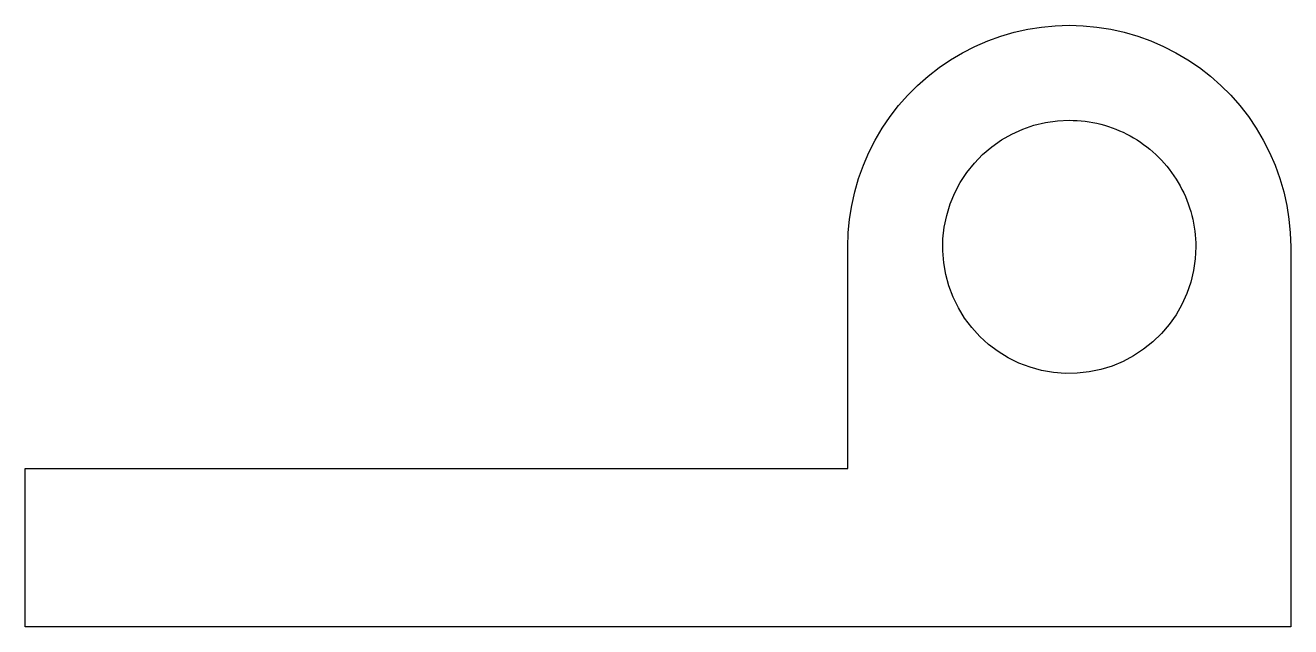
# Model space of a CAD drawing. Header units: metres. Extents: x -32.5 to 7.5, y 0 to 19.
import ezdxf

# ---------------------------------------------------------------- set-up
doc = ezdxf.new("R2010")
doc.units = ezdxf.units.M

msp = doc.modelspace()

# ---------------------------------------------------------------- linework, layer by layer
for points in [[(-6.5, 12), (-6.486, 12.44), (-6.445, 12.877), (-6.376, 13.312), (-6.28, 13.741), (-6.157, 14.163), (-6.008, 14.577), (-5.834, 14.98), (-5.634, 15.372), (-5.41, 15.751), (-5.163, 16.114), (-4.894, 16.462), (-4.603, 16.792), (-4.292, 17.103), (-3.962, 17.394), (-3.614, 17.663), (-3.251, 17.91), (-2.872, 18.134), (-2.48, 18.334), (-2.077, 18.508), (-1.663, 18.657), (-1.241, 18.78), (-0.812, 18.876), (-0.377, 18.945), (0.06, 18.986), (0.5, 19), (0.94, 18.986), (1.377, 18.945), (1.812, 18.876), (2.241, 18.78), (2.663, 18.657), (3.077, 18.508), (3.48, 18.334), (3.872, 18.134), (4.251, 17.91), (4.614, 17.663), (4.962, 17.394), (5.292, 17.103), (5.603, 16.792), (5.894, 16.462), (6.163, 16.114), (6.41, 15.751), (6.634, 15.372), (6.834, 14.98), (7.008, 14.577), (7.157, 14.163), (7.28, 13.741), (7.376, 13.312), (7.445, 12.877), (7.486, 12.44), (7.5, 12)], [(4.5, 12), (4.482, 11.624), (4.429, 11.25), (4.341, 10.884), (4.219, 10.528), (4.064, 10.184), (3.877, 9.857), (3.661, 9.548), (3.416, 9.262), (3.145, 9), (2.851, 8.764), (2.536, 8.557), (2.203, 8.381), (1.855, 8.236), (1.495, 8.126), (1.126, 8.049), (0.751, 8.008), (0.374, 8.002), (-0.001, 8.032), (-0.373, 8.096), (-0.736, 8.196), (-1.089, 8.329), (-1.427, 8.495), (-1.748, 8.692), (-2.05, 8.918), (-2.328, 9.172), (-2.582, 9.45), (-2.808, 9.752), (-3.005, 10.073), (-3.171, 10.411), (-3.304, 10.764), (-3.404, 11.127), (-3.468, 11.499), (-3.498, 11.874), (-3.492, 12.251), (-3.451, 12.626), (-3.374, 12.995), (-3.264, 13.355), (-3.119, 13.703), (-2.943, 14.036), (-2.736, 14.351), (-2.5, 14.645), (-2.238, 14.916), (-1.952, 15.161), (-1.643, 15.377), (-1.316, 15.564), (-0.972, 15.719), (-0.616, 15.841), (-0.25, 15.929), (0.124, 15.982), (0.5, 16)], [(0.5, 16), (0.626, 15.998), (0.751, 15.992), (0.876, 15.982), (1.001, 15.968), (1.126, 15.951), (1.25, 15.929), (1.373, 15.904), (1.495, 15.874), (1.616, 15.841), (1.736, 15.804), (1.855, 15.764), (1.972, 15.719), (2.089, 15.671), (2.203, 15.619), (2.316, 15.564), (2.427, 15.505), (2.536, 15.443), (2.643, 15.377), (2.748, 15.308), (2.851, 15.236), (2.952, 15.161), (3.05, 15.082), (3.145, 15), (3.238, 14.916), (3.328, 14.828), (3.416, 14.738), (3.5, 14.645), (3.582, 14.55), (3.661, 14.452), (3.736, 14.351), (3.808, 14.248), (3.877, 14.143), (3.943, 14.036), (4.005, 13.927), (4.064, 13.816), (4.119, 13.703), (4.171, 13.589), (4.219, 13.472), (4.264, 13.355), (4.304, 13.236), (4.341, 13.116), (4.374, 12.995), (4.404, 12.873), (4.429, 12.75), (4.451, 12.626), (4.468, 12.501), (4.482, 12.376), (4.492, 12.251), (4.498, 12.126), (4.5, 12)], [(-6.5, 5), (-6.5, 5.14), (-6.5, 5.28), (-6.5, 5.42), (-6.5, 5.56), (-6.5, 5.7), (-6.5, 5.84), (-6.5, 5.98), (-6.5, 6.12), (-6.5, 6.26), (-6.5, 6.4), (-6.5, 6.54), (-6.5, 6.68), (-6.5, 6.82), (-6.5, 6.96), (-6.5, 7.1), (-6.5, 7.24), (-6.5, 7.38), (-6.5, 7.52), (-6.5, 7.66), (-6.5, 7.8), (-6.5, 7.94), (-6.5, 8.08), (-6.5, 8.22), (-6.5, 8.36), (-6.5, 8.5), (-6.5, 8.64), (-6.5, 8.78), (-6.5, 8.92), (-6.5, 9.06), (-6.5, 9.2), (-6.5, 9.34), (-6.5, 9.48), (-6.5, 9.62), (-6.5, 9.76), (-6.5, 9.9), (-6.5, 10.04), (-6.5, 10.18), (-6.5, 10.32), (-6.5, 10.46), (-6.5, 10.6), (-6.5, 10.74), (-6.5, 10.88), (-6.5, 11.02), (-6.5, 11.16), (-6.5, 11.3), (-6.5, 11.44), (-6.5, 11.58), (-6.5, 11.72), (-6.5, 11.86), (-6.5, 12)], [(-6.5, 5), (-6.5, 5.14), (-6.5, 5.28), (-6.5, 5.42), (-6.5, 5.56), (-6.5, 5.7), (-6.5, 5.84), (-6.5, 5.98), (-6.5, 6.12), (-6.5, 6.26), (-6.5, 6.4), (-6.5, 6.54), (-6.5, 6.68), (-6.5, 6.82), (-6.5, 6.96), (-6.5, 7.1), (-6.5, 7.24), (-6.5, 7.38), (-6.5, 7.52), (-6.5, 7.66), (-6.5, 7.8), (-6.5, 7.94), (-6.5, 8.08), (-6.5, 8.22), (-6.5, 8.36), (-6.5, 8.5), (-6.5, 8.64), (-6.5, 8.78), (-6.5, 8.92), (-6.5, 9.06), (-6.5, 9.2), (-6.5, 9.34), (-6.5, 9.48), (-6.5, 9.62), (-6.5, 9.76), (-6.5, 9.9), (-6.5, 10.04), (-6.5, 10.18), (-6.5, 10.32), (-6.5, 10.46), (-6.5, 10.6), (-6.5, 10.74), (-6.5, 10.88), (-6.5, 11.02), (-6.5, 11.16), (-6.5, 11.3), (-6.5, 11.44), (-6.5, 11.58), (-6.5, 11.72), (-6.5, 11.86), (-6.5, 12)], [(7.5, 12), (7.5, 11.76), (7.5, 11.52), (7.5, 11.28), (7.5, 11.04), (7.5, 10.8), (7.5, 10.56), (7.5, 10.32), (7.5, 10.08), (7.5, 9.84), (7.5, 9.6), (7.5, 9.36), (7.5, 9.12), (7.5, 8.88), (7.5, 8.64), (7.5, 8.4), (7.5, 8.16), (7.5, 7.92), (7.5, 7.68), (7.5, 7.44), (7.5, 7.2), (7.5, 6.96), (7.5, 6.72), (7.5, 6.48), (7.5, 6.24), (7.5, 6), (7.5, 5.76), (7.5, 5.52), (7.5, 5.28), (7.5, 5.04), (7.5, 4.8), (7.5, 4.56), (7.5, 4.32), (7.5, 4.08), (7.5, 3.84), (7.5, 3.6), (7.5, 3.36), (7.5, 3.12), (7.5, 2.88), (7.5, 2.64), (7.5, 2.4), (7.5, 2.16), (7.5, 1.92), (7.5, 1.68), (7.5, 1.44), (7.5, 1.2), (7.5, 0.96), (7.5, 0.72), (7.5, 0.48), (7.5, 0.24), (7.5, 0)], [(-32.5, 0), (-32.5, 0.1), (-32.5, 0.2), (-32.5, 0.3), (-32.5, 0.4), (-32.5, 0.5), (-32.5, 0.6), (-32.5, 0.7), (-32.5, 0.8), (-32.5, 0.9), (-32.5, 1), (-32.5, 1.1), (-32.5, 1.2), (-32.5, 1.3), (-32.5, 1.4), (-32.5, 1.5), (-32.5, 1.6), (-32.5, 1.7), (-32.5, 1.8), (-32.5, 1.9), (-32.5, 2), (-32.5, 2.1), (-32.5, 2.2), (-32.5, 2.3), (-32.5, 2.4), (-32.5, 2.5), (-32.5, 2.6), (-32.5, 2.7), (-32.5, 2.8), (-32.5, 2.9), (-32.5, 3), (-32.5, 3.1), (-32.5, 3.2), (-32.5, 3.3), (-32.5, 3.4), (-32.5, 3.5), (-32.5, 3.6), (-32.5, 3.7), (-32.5, 3.8), (-32.5, 3.9), (-32.5, 4), (-32.5, 4.1), (-32.5, 4.2), (-32.5, 4.3), (-32.5, 4.4), (-32.5, 4.5), (-32.5, 4.6), (-32.5, 4.7), (-32.5, 4.8), (-32.5, 4.9), (-32.5, 5)], [(-32.5, 5), (-31.98, 5), (-31.46, 5), (-30.94, 5), (-30.42, 5), (-29.9, 5), (-29.38, 5), (-28.86, 5), (-28.34, 5), (-27.82, 5), (-27.3, 5), (-26.78, 5), (-26.26, 5), (-25.74, 5), (-25.22, 5), (-24.7, 5), (-24.18, 5), (-23.66, 5), (-23.14, 5), (-22.62, 5), (-22.1, 5), (-21.58, 5), (-21.06, 5), (-20.54, 5), (-20.02, 5), (-19.5, 5), (-18.98, 5), (-18.46, 5), (-17.94, 5), (-17.42, 5), (-16.9, 5), (-16.38, 5), (-15.86, 5), (-15.34, 5), (-14.82, 5), (-14.3, 5), (-13.78, 5), (-13.26, 5), (-12.74, 5), (-12.22, 5), (-11.7, 5), (-11.18, 5), (-10.66, 5), (-10.14, 5), (-9.62, 5), (-9.1, 5), (-8.58, 5), (-8.06, 5), (-7.54, 5), (-7.02, 5), (-6.5, 5)], [(-20, 5), (-19.73, 5), (-19.46, 5), (-19.19, 5), (-18.92, 5), (-18.65, 5), (-18.38, 5), (-18.11, 5), (-17.84, 5), (-17.57, 5), (-17.3, 5), (-17.03, 5), (-16.76, 5), (-16.49, 5), (-16.22, 5), (-15.95, 5), (-15.68, 5), (-15.41, 5), (-15.14, 5), (-14.87, 5), (-14.6, 5), (-14.33, 5), (-14.06, 5), (-13.79, 5), (-13.52, 5), (-13.25, 5), (-12.98, 5), (-12.71, 5), (-12.44, 5), (-12.17, 5), (-11.9, 5), (-11.63, 5), (-11.36, 5), (-11.09, 5), (-10.82, 5), (-10.55, 5), (-10.28, 5), (-10.01, 5), (-9.74, 5), (-9.47, 5), (-9.2, 5), (-8.93, 5), (-8.66, 5), (-8.39, 5), (-8.12, 5), (-7.85, 5), (-7.58, 5), (-7.31, 5), (-7.04, 5), (-6.77, 5), (-6.5, 5)], [(7.5, 0), (6.7, 0), (5.9, 0), (5.1, 0), (4.3, 0), (3.5, 0), (2.7, 0), (1.9, 0), (1.1, 0), (0.3, 0), (-0.5, 0), (-1.3, 0), (-2.1, 0), (-2.9, 0), (-3.7, 0), (-4.5, 0), (-5.3, 0), (-6.1, 0), (-6.9, 0), (-7.7, 0), (-8.5, 0), (-9.3, 0), (-10.1, 0), (-10.9, 0), (-11.7, 0), (-12.5, 0), (-13.3, 0), (-14.1, 0), (-14.9, 0), (-15.7, 0), (-16.5, 0), (-17.3, 0), (-18.1, 0), (-18.9, 0), (-19.7, 0), (-20.5, 0), (-21.3, 0), (-22.1, 0), (-22.9, 0), (-23.7, 0), (-24.5, 0), (-25.3, 0), (-26.1, 0), (-26.9, 0), (-27.7, 0), (-28.5, 0), (-29.3, 0), (-30.1, 0), (-30.9, 0), (-31.7, 0), (-32.5, 0)]]:
    msp.add_lwpolyline(points)

doc.saveas('drawing.dxf')
